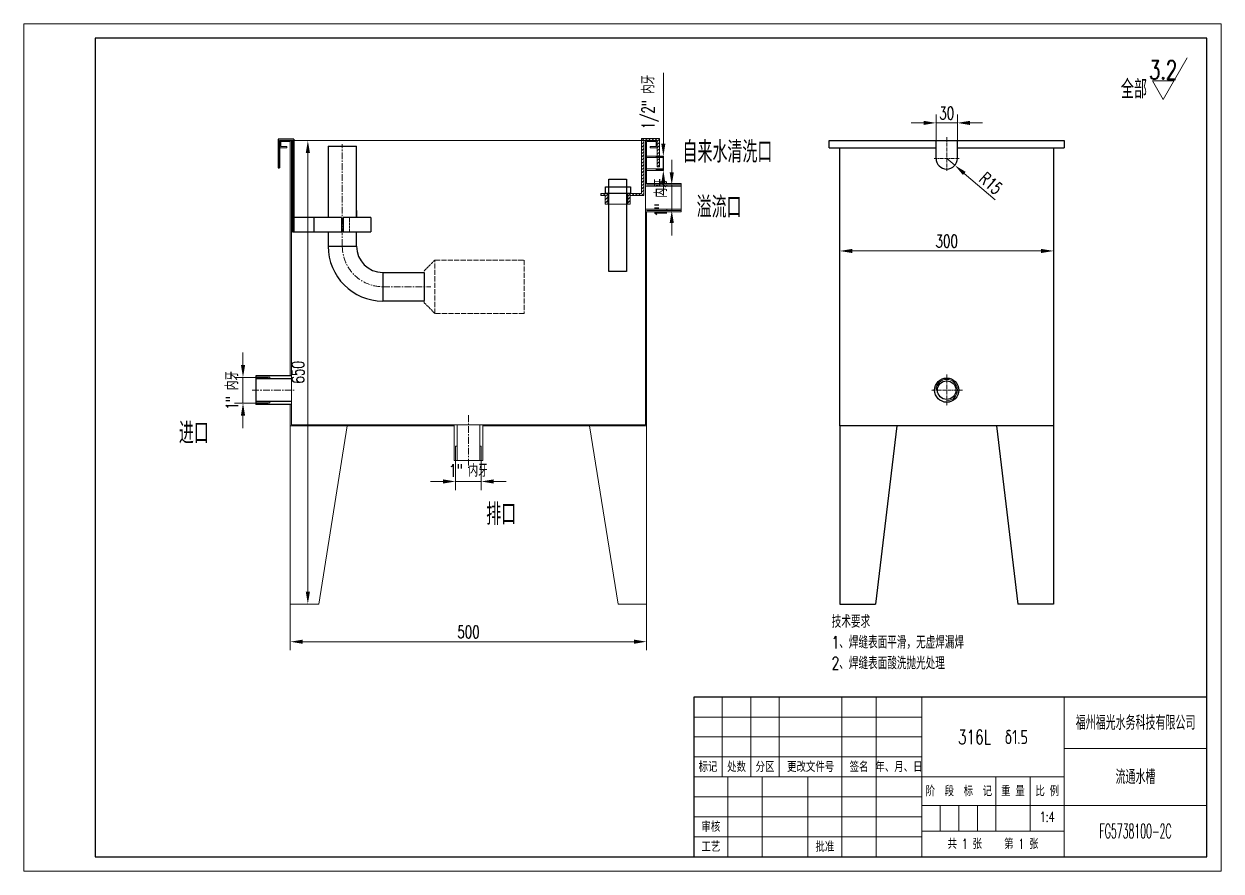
# Model space of a CAD drawing. Header units: millimetres. Extents: x 1001 to 6162, y -183 to 4066.
# Drawn here: x 2451 to 4131, y 2878 to 4066 of the extents above; entities that cross this region are included whole.
import ezdxf
from ezdxf.enums import TextEntityAlignment as Align

# ---------------------------------------------------------------- set-up
doc = ezdxf.new("R2010")
doc.units = ezdxf.units.MM
doc.header["$LTSCALE"] = 0.3
doc.linetypes.add('ACAD_ISO02W100', pattern=[15, 12, -3])
doc.linetypes.add('CENTER', pattern=[50.8, 31.75, -6.35, 6.35, -6.35])
for name, color, linetype, lineweight in [('1轮廓实线层', 7, 'Continuous', 70), ('2细线层', 4, 'Continuous', 35), ('5剖面线层', 2, 'Continuous', 35), ('中心线', 1, 'CENTER', 15), ('粗实线', 7, 'Continuous', 30), ('细实线', 3, 'Continuous', 15), ('虚线', 2, 'ACAD_ISO02W100', 15)]:
    doc.layers.add(name, color=color, linetype=linetype, lineweight=lineweight)
doc.styles.add('2', font='simplex.shx', dxfattribs={"width": 0.7, "height": 7, "bigfont": 'hztxt.shx'})
doc.styles.add('5', font='simplex.shx', dxfattribs={"width": 0.7, "height": 17.5, "bigfont": 'hztxt.shx'})
doc.styles.add('机械工程图样式', font='simplex.shx', dxfattribs={"width": 0.7, "height": 3.5, "bigfont": 'hztxt.shx'})
doc.dimstyles.new('机械工程图-5', dxfattribs={"dimtxt": 3.5, "dimasz": 17.5, "dimexe": 12, "dimexo": 0, "dimgap": 5, "dimtad": 1, "dimdec": 3, "dimdsep": 46, "dimtxsty": '5', "dimcen": 0, "dimclrd": 256, "dimclre": 256, "dimadec": 0, "dimazin": 2, "dimtfac": 1, "dimtdec": 3, "dimtmove": 0, "dimatfit": 3, "dimfxl": 1, "dimtolj": 1, "dimtzin": 0, "dimlwd": -1, "dimlwe": -1, "dimarcsym": 0})

# ---------------------------------------------------------------- blocks, each defined once
blk = doc.blocks.new('标题栏')
at = {"layer": '粗实线'}
blk.add_lwpolyline([(-180, 0), (0, 0), (0, 56), (-180, 56)], close=True, dxfattribs=at)
at = {"layer": '细实线'}
for p, q in [((-170, 56), (-170, 28)), ((-160, 56), (-160, 28)), ((-150, 56), (-150, 28)), ((-128, 56), (-128, 0)), ((-116, 56), (-116, 0)), ((-100, 56), (-100, 0)), ((-50, 56), (-50, 0)), ((-100, 49), (-180, 49)), ((-100, 42), (-180, 42)), ((0, 38), (-50, 38)), ((-100, 35), (-180, 35)), ((-50, 28), (-180, 28)), ((-168, 28), (-168, 0)), ((-156, 28), (-156, 0)), ((-140, 28), (-140, 0)), ((-74, 28), (-74, 9)), ((-62, 28), (-62, 9)), ((-100, 21), (-180, 21)), ((0, 18), (-100, 18)), ((-93.5, 18), (-93.5, 9)), ((-87, 18), (-87, 9)), ((-80.5, 18), (-80.5, 9)), ((-100, 14), (-180, 14)), ((-100, 9), (-50, 9)), ((-100, 7), (-180, 7))]:
    blk.add_line(p, q, dxfattribs=at)
at = {"layer": '细实线', "style": '机械工程图样式', "width": 0.7}
for s, p in [('标记', (-175, 31.5)), ('处数', (-165, 31.49)), ('更改文件号', (-139, 31.5)), ('签名', (-122, 31.5)), ('年、月、日', (-108, 31.5)), ('分区', (-155, 31.5)), ('阶  段  标  记', (-87, 23)), ('重 量', (-68, 23)), ('比 例', (-56, 23)), ('审核', (-174, 10.5)), ('工艺', (-174, 3.5)), ('批准', (-134, 3.5))]:
    blk.add_text(s, height=3.5, dxfattribs=at).set_placement(p, align=Align.MIDDLE_CENTER)
for tag, height, p in [('单位名称', 5, (-25, 47)), ('材料标记', 5, (-75, 42)), ('图样名称', 5, (-25, 28)), ('重量', 3.5, (-68, 14)), ('比例', 3.5, (-56, 14)), ('图样代号', 5, (-25, 9)), ('共张第张', 3.5, (-75, 4.51))]:
    blk.add_attdef(tag, text='', height=height, dxfattribs=at).set_placement(p, align=Align.MIDDLE_CENTER)
blk = doc.blocks.new('粗糙度')
at = {"layer": '细实线'}
for p, q in [((0, 0), (4.48, 7.75)), ((0, 0), (-2.02, 3.5)), ((-2.02, 3.5), (2.02, 3.5))]:
    blk.add_line(p, q, dxfattribs=at)
at = {"layer": '细实线', "style": '机械工程图样式', "width": 0.7}
blk.add_attdef('粗糙度', text='', height=3.5, dxfattribs=at).set_placement((-0.02, 5.51), align=Align.MIDDLE_CENTER)
blk = doc.blocks.new('*D365')
at = {"layer": 'Defpoints', "color": 0}
for p in [(3596.3, 3772.5), (3896.3, 3771.4), (3896.3, 3747.8)]:
    blk.add_point(p, dxfattribs=at)
at = {"layer": '细实线'}
for p, q in [((3596.3, 3772.5), (3596.3, 3735.8)), ((3896.3, 3771.4), (3896.3, 3735.8)), ((3613.8, 3747.8), (3878.8, 3747.8))]:
    blk.add_line(p, q, dxfattribs=at)
for points in [[(3613.8, 3750.7), (3613.8, 3744.9), (3596.3, 3747.8)], [(3878.8, 3744.9), (3878.8, 3750.7), (3896.3, 3747.8)]]:
    blk.add_solid(points, dxfattribs=at)
at = {"layer": '细实线', "color": 0, "insert": (3746.3, 3761.5), "char_height": 17.5, "attachment_point": 5, "style": '5'}
blk.add_mtext('\\A1;300', dxfattribs=at)
blk = doc.blocks.new('*D366')
at = {"layer": 'Defpoints', "color": 0}
for p in [(3746.3, 3877.6), (3757.7, 3867.9)]:
    blk.add_point(p, dxfattribs=at)
at = {"layer": '细实线'}
for p, q in [((3746.3, 3877.6), (3757.7, 3867.9)), ((3814.5, 3819.3), (3771, 3856.5))]:
    blk.add_line(p, q, dxfattribs=at)
blk.add_solid([(3772.9, 3858.7), (3769.1, 3854.3), (3757.7, 3867.9)], dxfattribs=at)
at = {"layer": '细实线', "color": 0, "insert": (3808.3, 3842.6), "char_height": 17.5, "attachment_point": 5, "rotation": 319.4678, "style": '5'}
blk.add_mtext('\\A1;R15', dxfattribs=at)
blk = doc.blocks.new('*D367')
at = {"layer": 'Defpoints', "color": 0}
for p in [(3761.3, 3927.4), (3731.3, 3902.6), (3761.3, 3902.6)]:
    blk.add_point(p, dxfattribs=at)
at = {"layer": '细实线'}
for p, q in [((3731.3, 3902.6), (3731.3, 3939.4)), ((3761.3, 3902.6), (3761.3, 3939.4)), ((3713.8, 3927.4), (3696.3, 3927.4)), ((3731.3, 3927.4), (3761.3, 3927.4)), ((3778.8, 3927.4), (3796.3, 3927.4))]:
    blk.add_line(p, q, dxfattribs=at)
for points in [[(3713.8, 3924.5), (3713.8, 3930.3), (3731.3, 3927.4)], [(3778.8, 3930.3), (3778.8, 3924.5), (3761.3, 3927.4)]]:
    blk.add_solid(points, dxfattribs=at)
at = {"layer": '细实线', "color": 0, "insert": (3746.3, 3941.1), "char_height": 17.5, "attachment_point": 5, "style": '5'}
blk.add_mtext('\\A1;30', dxfattribs=at)
blk = doc.blocks.new('G$C1CF26646')
at = {"layer": '中心线'}
for p, q in [((90, 94.5), (90, 237.5)), ((147, 37.5), (214.2, 37.5))]:
    blk.add_line(p, q, dxfattribs=at)
blk.add_arc((147, 94.5), 57, 180, 270, dxfattribs=at)
at = {"layer": '粗实线'}
for p, q in [((22, 244.5), (0, 244.5)), ((0, 244.5), (0, 204.5)), ((2, 242.5), (2, 204.5)), ((2, 242.5), (20, 242.5)), ((20, 242.5), (20, 114.5)), ((22, 244.5), (22, 114.5)), ((70, 234.5), (110, 234.5)), ((70, 234.5), (70, 134.5)), ((110, 134.5), (110, 234.5)), ((0, 204.5), (2, 204.5)), ((89, 134.5), (22, 134.5)), ((50, 134.5), (50, 114.5)), ((70, 144.5), (70, 134.5)), ((89, 134.5), (89, 114.5)), ((130, 134.5), (91, 134.5)), ((91, 134.5), (91, 114.5)), ((110, 144.5), (110, 134.5)), ((130, 134.5), (130, 114.5)), ((20, 114.5), (89, 114.5)), ((70, 114.5), (70, 94.5)), ((91, 114.5), (130, 114.5)), ((110, 94.5), (110, 114.5)), ((70, 94.5), (110, 94.5)), ((147, 57.5), (147, 17.5)), ((147, 57.5), (204.5, 57.5)), ((204.5, 57.5), (205, 57)), ((205, 57), (205, 18)), ((204.5, 17.5), (147, 17.5)), ((205, 18), (204.5, 17.5))]:
    blk.add_line(p, q, dxfattribs=at)
for radius in [77, 37]:
    blk.add_arc((147, 94.5), radius, 180, 270, dxfattribs=at)
at = {"layer": '虚线'}
for p, q in [((100, 114.5), (100, 134.5)), ((205, 60), (220, 75)), ((205, 15), (220, 0))]:
    blk.add_line(p, q, dxfattribs=at)
at = {"layer": '虚线', "ltscale": 2}
for p, q in [((220, 75), (345, 75)), ((220, 0), (220, 75)), ((345, 75), (345, 0)), ((205, 15), (205, 60)), ((345, 0), (220, 0))]:
    blk.add_line(p, q, dxfattribs=at)
blk = doc.blocks.new('*D377')
at = {"layer": 'Defpoints', "color": 0}
for p in [(2758.7, 3570.4), (2794, 3570.4), (2794, 3534.4)]:
    blk.add_point(p, dxfattribs=at)
at = {"layer": '细实线'}
for p, q in [((2758.7, 3587.9), (2758.7, 3605.4)), ((2794, 3570.4), (2746.7, 3570.4)), ((2758.7, 3534.4), (2758.7, 3570.4)), ((2794, 3534.4), (2746.7, 3534.4)), ((2758.7, 3516.9), (2758.7, 3499.4))]:
    blk.add_line(p, q, dxfattribs=at)
for points in [[(2755.8, 3587.9), (2761.7, 3587.9), (2758.7, 3570.4)], [(2761.7, 3516.9), (2755.8, 3516.9), (2758.7, 3534.4)]]:
    blk.add_solid(points, dxfattribs=at)
at = {"layer": '细实线', "color": 0, "insert": (2743.3, 3552.4), "char_height": 17.5, "attachment_point": 5, "rotation": 90, "style": '5'}
blk.add_mtext('\\A1;1" 内牙{}{{\\H0.7x;}{}}', dxfattribs=at)
blk = doc.blocks.new('*D378')
at = {"layer": 'Defpoints', "color": 0}
for p in [(3057, 3459.8), (3093, 3459.8), (3057, 3424.5)]:
    blk.add_point(p, dxfattribs=at)
at = {"layer": '细实线'}
for p, q in [((3057, 3459.8), (3057, 3412.5)), ((3093, 3459.8), (3093, 3412.5)), ((3039.5, 3424.5), (3022, 3424.5)), ((3093, 3424.5), (3057, 3424.5)), ((3110.5, 3424.5), (3128, 3424.5))]:
    blk.add_line(p, q, dxfattribs=at)
for points in [[(3039.5, 3421.6), (3039.5, 3427.4), (3057, 3424.5)], [(3110.5, 3427.4), (3110.5, 3421.6), (3093, 3424.5)]]:
    blk.add_solid(points, dxfattribs=at)
at = {"layer": '细实线', "color": 0, "lineweight": 0, "insert": (3075, 3439.9), "char_height": 17.5, "attachment_point": 5, "style": '5'}
blk.add_mtext('\\A1;1" 内牙{}{{\\H0.7x;}{}}', dxfattribs=at)
blk = doc.blocks.new('*D379')
at = {"layer": 'Defpoints', "color": 0}
for p in [(3325.1, 3840.6), (3325.1, 3804.6), (3360.4, 3804.6)]:
    blk.add_point(p, dxfattribs=at)
at = {"layer": '细实线'}
for p, q in [((3360.4, 3858.1), (3360.4, 3875.6)), ((3325.1, 3840.6), (3372.4, 3840.6)), ((3360.4, 3840.6), (3360.4, 3804.6)), ((3325.1, 3804.6), (3372.4, 3804.6)), ((3360.4, 3787.1), (3360.4, 3769.6))]:
    blk.add_line(p, q, dxfattribs=at)
for points in [[(3357.5, 3858.1), (3363.3, 3858.1), (3360.4, 3840.6)], [(3363.3, 3787.1), (3357.5, 3787.1), (3360.4, 3804.6)]]:
    blk.add_solid(points, dxfattribs=at)
at = {"layer": '细实线', "color": 0, "lineweight": 0, "insert": (3345, 3822.6), "char_height": 17.5, "attachment_point": 5, "rotation": 90, "style": '5'}
blk.add_mtext('\\A1;1" 内牙{}{{\\H0.7x;}{}}', dxfattribs=at)
blk = doc.blocks.new('*D380')
at = {"layer": 'Defpoints', "color": 0}
for p in [(2825.1, 3252.6), (3325.1, 3252.6), (3325.1, 3199.8)]:
    blk.add_point(p, dxfattribs=at)
at = {"layer": '细实线'}
for p, q in [((2825.1, 3252.6), (2825.1, 3187.8)), ((3325.1, 3252.6), (3325.1, 3187.8)), ((2842.6, 3199.8), (3307.6, 3199.8))]:
    blk.add_line(p, q, dxfattribs=at)
for points in [[(2842.6, 3202.7), (2842.6, 3196.9), (2825.1, 3199.8)], [(3307.6, 3196.9), (3307.6, 3202.7), (3325.1, 3199.8)]]:
    blk.add_solid(points, dxfattribs=at)
at = {"layer": '细实线', "color": 0, "lineweight": 0, "insert": (3075.1, 3213.5), "char_height": 17.5, "attachment_point": 5, "style": '5'}
blk.add_mtext('\\A1;500', dxfattribs=at)
blk = doc.blocks.new('*D381')
at = {"layer": 'Defpoints', "color": 0}
for p in [(2810.1, 3902.6), (2849.7, 3902.6), (2825.1, 3252.6)]:
    blk.add_point(p, dxfattribs=at)
at = {"layer": '细实线'}
for p, q in [((2810.1, 3902.6), (2861.7, 3902.6)), ((2849.7, 3270.1), (2849.7, 3885.1)), ((2825.1, 3252.6), (2861.7, 3252.6))]:
    blk.add_line(p, q, dxfattribs=at)
for points in [[(2852.7, 3885.1), (2846.8, 3885.1), (2849.7, 3902.6)], [(2846.8, 3270.1), (2852.7, 3270.1), (2849.7, 3252.6)]]:
    blk.add_solid(points, dxfattribs=at)
at = {"layer": '细实线', "color": 0, "lineweight": 0, "insert": (2836, 3577.6), "char_height": 17.5, "attachment_point": 5, "rotation": 90, "style": '5'}
blk.add_mtext('\\A1;650', dxfattribs=at)
blk = doc.blocks.new('*D389')
at = {"layer": 'Defpoints', "color": 0}
for p in [(3348.6, 3880.7), (3348.6, 3860.7), (3348.6, 3860.7)]:
    blk.add_point(p, dxfattribs=at)
at = {"layer": '细实线'}
for p, q in [((3348.6, 3898.2), (3348.6, 3997.5)), ((3348.6, 3880.7), (3336.6, 3880.7)), ((3348.6, 3880.7), (3348.6, 3860.7)), ((3348.6, 3860.7), (3336.6, 3860.7)), ((3348.6, 3843.2), (3348.6, 3825.7))]:
    blk.add_line(p, q, dxfattribs=at)
for points in [[(3345.7, 3898.2), (3351.5, 3898.2), (3348.6, 3880.7)], [(3351.5, 3843.2), (3345.7, 3843.2), (3348.6, 3860.7)]]:
    blk.add_solid(points, dxfattribs=at)
at = {"layer": '细实线', "color": 0, "lineweight": 0, "insert": (3330.2, 3956.6), "char_height": 17.5, "attachment_point": 5, "rotation": 90, "style": '5'}
blk.add_mtext('\\A1;1/2" 内牙{}{{\\H0.7x;}{}}', dxfattribs=at)

msp = doc.modelspace()

# ---------------------------------------------------------------- hatches: boundary and pattern name
at = {"layer": '5剖面线层', "lineweight": 0}
h = msp.add_hatch(dxfattribs=at)
h.set_pattern_fill('ANSI31', color=256, style=0)
h.set_pattern_definition([(45, (1017.3684, 2719.251), (-2.245064, 2.245064), [])])
h.paths.add_polyline_path([(3343.0792, 3905.6078), (3318.0792, 3905.6078), (3318.0792, 3828.6078), (3298.5792, 3828.6078), (3298.5792, 3813.6078), (3302.0792, 3813.6078), (3302.0792, 3825.6078), (3321.0792, 3825.6078), (3321.0792, 3902.6078), (3340.0792, 3902.6078), (3340.0792, 3865.6078), (3343.0792, 3865.6078)])
h.paths.add_polyline_path([(3298.5792, 3828.6078), (3297.0792, 3828.6078), (3297.0792, 3813.6078), (3298.5792, 3813.6078)])
h.paths.add_polyline_path([(3270.5792, 3828.6078), (3261.0792, 3828.6078), (3261.0792, 3825.6078), (3267.0792, 3825.6078), (3267.0792, 3813.6078), (3270.5792, 3813.6078)])
h.paths.add_polyline_path([(3272.0792, 3828.6078), (3270.5792, 3828.6078), (3270.5792, 3813.6078), (3272.0792, 3813.6078)])

# ---------------------------------------------------------------- linework, layer by layer
for points in [[(3272.0792, 3848.2741), (3297.0792, 3848.2741), (3297.0792, 3719.1013), (3272.0792, 3719.1013)], [(3267.238, 3837.9019), (3302.5361, 3837.9019), (3302.5361, 3828.6078), (3267.238, 3828.6078)]]:
    msp.add_lwpolyline(points, close=True)
at = {"layer": '1轮廓实线层', "lineweight": 0}
for p, q in [((3318.0792, 3828.6078), (3261.0792, 3828.6078)), ((3261.0792, 3828.6078), (3261.0792, 3825.6078)), ((3267.0792, 3825.6078), (3261.0792, 3825.6078)), ((3267.0792, 3825.6078), (3267.0792, 3813.6078)), ((3302.0792, 3813.6078), (3267.0792, 3813.6078)), ((3272.0792, 3828.6078), (3272.0792, 3813.6078)), ((3297.0792, 3828.6078), (3297.0792, 3813.6078)), ((3321.0792, 3825.6078), (3302.0792, 3825.6078)), ((3302.0792, 3825.6078), (3302.0792, 3813.6078))]:
    msp.add_line(p, q, dxfattribs=at)
at = {"layer": '2细线层', "lineweight": 0}
for p, q in [((3270.5792, 3828.6078), (3270.5792, 3813.6078)), ((3298.5792, 3828.6078), (3298.5792, 3813.6078))]:
    msp.add_line(p, q, dxfattribs=at)
at = {"layer": '中心线', "ltscale": 0.5}
for p, q in [((3746.3049, 3907.6078), (3746.3049, 3860.1078)), ((3728.8049, 3877.6078), (3763.8049, 3877.6078)), ((3746.3049, 3574.6078), (3746.3049, 3530.6078)), ((3768.3049, 3552.6078), (3724.3049, 3552.6078))]:
    msp.add_line(p, q, dxfattribs=at)
at = {"layer": '中心线'}
msp.add_line((2771.5792, 3552.6078), (2831.5792, 3552.6078), dxfattribs=at)
at = {"layer": '中心线', "lineweight": 0}
msp.add_line((3075.0792, 3517.4327), (3075.0792, 3443.4327), dxfattribs=at)
at = {"layer": '粗实线', "lineweight": 0}
for p, q in [((2810.0792, 3902.6078), (2810.0792, 3892.6078)), ((2810.0792, 3902.6078), (3340.0792, 3902.6078)), ((2811.5792, 3901.1078), (2811.5792, 3894.1078)), ((2825.0792, 3901.1078), (2811.5792, 3901.1078)), ((2825.0792, 3572.6078), (2825.0792, 3901.1078)), ((2826.5792, 3504.1078), (2826.5792, 3902.6078)), ((3318.0792, 3905.6078), (3318.0792, 3828.6078)), ((3318.0792, 3905.6078), (3343.0792, 3905.6078)), ((3321.0792, 3902.6078), (3321.0792, 3825.6078)), ((3340.0792, 3902.6078), (3321.0792, 3902.6078)), ((3323.5792, 3902.6078), (3323.5792, 3504.1078)), ((3323.5792, 3902.6078), (3323.5792, 3554.1078)), ((3325.0792, 3901.1078), (3325.0792, 3842.6078)), ((3325.0792, 3901.1078), (3338.5792, 3901.1078)), ((3338.5792, 3901.1078), (3338.5792, 3894.1078)), ((3340.0792, 3902.6078), (3340.0792, 3892.6078)), ((3340.0792, 3902.6078), (3340.0792, 3865.6078)), ((3343.0792, 3905.6078), (3343.0792, 3865.6078)), ((2810.0792, 3892.6078), (2820.0792, 3892.6078)), ((2811.5792, 3894.1078), (2820.0792, 3894.1078)), ((2820.0792, 3894.1078), (2820.0792, 3892.6078)), ((3338.5792, 3894.1078), (3330.0792, 3894.1078)), ((3330.0792, 3894.1078), (3330.0792, 3892.6078)), ((3340.0792, 3892.6078), (3330.0792, 3892.6078)), ((3323.5792, 3880.7482), (3348.5792, 3880.7482)), ((3323.5792, 3878.7482), (3348.5792, 3878.7482)), ((3338.5792, 3878.7482), (3338.5792, 3879.7482)), ((3343.0792, 3865.6078), (3340.0792, 3865.6078)), ((3348.5792, 3860.7482), (3348.5792, 3880.7482)), ((3323.5792, 3862.7482), (3348.5792, 3862.7482)), ((3323.5792, 3860.7482), (3348.5792, 3860.7482)), ((3338.5792, 3861.7482), (3338.5792, 3862.7482)), ((3323.5792, 3842.6078), (3373.5792, 3842.6078)), ((3323.5792, 3838.6078), (3373.5792, 3838.6078)), ((3353.5792, 3838.6078), (3353.5792, 3840.6078)), ((3373.5792, 3802.6078), (3373.5792, 3842.6078)), ((3323.5792, 3806.6078), (3373.5792, 3806.6078)), ((3323.5792, 3802.6078), (3373.5792, 3802.6078)), ((3325.0792, 3802.6078), (3325.0792, 3502.6078)), ((3353.5792, 3804.6078), (3353.5792, 3806.6078)), ((2796.5792, 3570.6078), (2796.5792, 3568.6078)), ((2796.5792, 3536.6078), (2796.5792, 3534.6078)), ((2825.0792, 3502.6078), (2825.0792, 3532.6078)), ((3055.0792, 3502.6078), (2825.0792, 3502.6078)), ((2825.0792, 3502.6078), (2825.0792, 3252.6078)), ((3323.5792, 3504.1078), (2826.5792, 3504.1078)), ((2905.0792, 3502.6078), (2865.0792, 3252.6078)), ((3055.0792, 3504.1078), (3055.0792, 3454.1078)), ((3059.0792, 3504.1078), (3059.0792, 3454.1078)), ((3091.0792, 3504.1078), (3091.0792, 3454.1078)), ((3095.0792, 3504.1078), (3095.0792, 3454.1078)), ((3325.0792, 3502.6078), (3095.0792, 3502.6078)), ((3245.0792, 3502.6078), (3285.0792, 3252.6078)), ((3325.0792, 3502.6078), (3325.0792, 3252.6078)), ((3057.0792, 3474.1078), (3059.0792, 3474.1078)), ((3091.0792, 3474.1078), (3093.0792, 3474.1078)), ((3055.0792, 3454.1078), (3095.0792, 3454.1078)), ((2825.0792, 3252.6078), (2865.0792, 3252.6078)), ((3325.0792, 3252.6078), (3285.0792, 3252.6078))]:
    msp.add_line(p, q, dxfattribs=at)
at = {"layer": '粗实线'}
for p, q in [((3581.3049, 3902.6078), (3911.3049, 3902.6078)), ((3581.3049, 3892.6078), (3581.3049, 3902.6078)), ((3731.3049, 3877.6078), (3731.3049, 3902.6078)), ((3731.3049, 3902.6078), (3761.3049, 3902.6078)), ((3761.3049, 3877.6078), (3761.3049, 3902.6078)), ((3911.3049, 3902.6078), (3911.3049, 3892.6078)), ((3581.3049, 3892.6078), (3731.3049, 3892.6078)), ((3596.3049, 3502.6078), (3596.3049, 3892.6078)), ((3761.3049, 3892.6078), (3911.3049, 3892.6078)), ((3896.3049, 3892.6078), (3896.3049, 3502.6078)), ((2826.5792, 3572.6078), (2776.5792, 3572.6078)), ((2776.5792, 3572.6078), (2776.5792, 3532.6078)), ((2826.5792, 3568.6078), (2776.5792, 3568.6078)), ((2826.5792, 3536.6078), (2776.5792, 3536.6078)), ((2826.5792, 3532.6078), (2776.5792, 3532.6078)), ((3896.3049, 3502.6078), (3596.3049, 3502.6078)), ((3596.3049, 3502.6078), (3596.3049, 3252.6078)), ((3676.3049, 3502.6078), (3646.3049, 3252.6078)), ((3816.3049, 3502.6078), (3846.3049, 3252.6078)), ((3896.3049, 3502.6078), (3896.3049, 3252.6078)), ((3596.3049, 3252.6078), (3646.3049, 3252.6078)), ((3896.3049, 3252.6078), (3846.3049, 3252.6078))]:
    msp.add_line(p, q, dxfattribs=at)
msp.add_lwpolyline([(2551.2935, 2898.1574), (4111.2935, 2898.1574), (4111.2935, 4046.1574), (2551.2935, 4046.1574)], close=True, dxfattribs=at)
for radius in [17, 13]:
    msp.add_circle((3746.3049, 3552.6078), radius, dxfattribs=at)
msp.add_arc((3746.3049, 3877.6078), 15, 180, 0, dxfattribs=at)
at = {"layer": '细实线', "lineweight": 0}
for p, q in [((3338.5792, 3879.7482), (3348.5792, 3879.7482)), ((3338.5792, 3861.7482), (3348.5792, 3861.7482)), ((3353.5792, 3840.6078), (3373.5792, 3840.6078)), ((3353.5792, 3804.6078), (3373.5792, 3804.6078)), ((3057.0792, 3474.1078), (3057.0792, 3454.1078)), ((3093.0792, 3474.1078), (3093.0792, 3454.1078))]:
    msp.add_line(p, q, dxfattribs=at)
at = {"layer": '细实线'}
for p, q in [((2796.5792, 3570.6078), (2776.5792, 3570.6078)), ((2796.5792, 3534.6078), (2776.5792, 3534.6078))]:
    msp.add_line(p, q, dxfattribs=at)
msp.add_lwpolyline([(2451.2935, 2878.1574), (4131.2935, 2878.1574), (4131.2935, 4066.1574), (2451.2935, 4066.1574)], close=True, dxfattribs=at)
msp.add_arc((3746.3049, 3552.6078), 15, 270, 180, dxfattribs=at)

# ---------------------------------------------------------------- block references
at = {"lineweight": 0}
msp.add_blockref('G$C1CF26646', (2808.0792, 3660.1078), dxfattribs=at)
at = {"layer": '细实线', "xscale": 7.5, "yscale": 7.5, "zscale": 7.5}
msp.add_blockref('粗糙度', (4050.148, 3960.3672), dxfattribs=at).add_auto_attribs({'粗糙度': '3.2'})
at = {"layer": '虚线'}
ref = msp.add_blockref('标题栏', (4111.2935, 2898.1574), dxfattribs=dict(at, xscale=4, yscale=4, zscale=4))
ref.add_attrib('材料标记', '316L  δ1.5', dxfattribs={"layer": '细实线', "height": 20, "style": '机械工程图样式', "width": 0.7}).set_placement((3811.2935, 3066.1574), align=Align.MIDDLE_CENTER)
ref.add_attrib('单位名称', '福州福光水务科技有限公司', dxfattribs={"layer": '细实线', "height": 20, "style": '机械工程图样式', "width": 0.7}).set_placement((4011.2935, 3086.1574), align=Align.MIDDLE_CENTER)
ref.add_attrib('图样名称', '流通水槽', dxfattribs={"layer": '细实线', "height": 20, "style": '机械工程图样式', "width": 0.7}).set_placement((4011.2935, 3010.1574), align=Align.MIDDLE_CENTER)
ref.add_attrib('图样代号', 'FG5738100-2C', dxfattribs={"layer": '细实线', "height": 20, "style": '机械工程图样式', "width": 0.48}).set_placement((4011.2935, 2934.1574), align=Align.MIDDLE_CENTER)
ref.add_attrib('比例', '1:4', dxfattribs={"layer": '细实线', "height": 14, "style": '机械工程图样式', "width": 0.7}).set_placement((3887.2935, 2954.1574), align=Align.MIDDLE_CENTER)
ref.add_attrib('共张第张', '共 1 张    第 1 张', dxfattribs={"layer": '细实线', "height": 14, "style": '机械工程图样式', "width": 0.7}).set_placement((3811.2935, 2916.1915), align=Align.MIDDLE_CENTER)

# ---------------------------------------------------------------- texts
at = {"layer": '细实线', "attachment_point": 1}
for s, insert, char_height, width, style in [('全部', (3990.6521, 3987.8357), 26.25, 110.408028, '2'), ('^I自来水清洗口', (3255.5382, 3901.7239), 30, 526.351431, '5'), ('溢流口', (3395.3482, 3824.2364), 30, 526.351431, '5'), ('进口', (2668.7366, 3507.401), 30, 526.351431, '5'), ('排口', (3099.9584, 3393.6078), 30, 526.351431, '5'), ('技术要求\\P1、焊缝表面平滑，无虚焊漏焊\\P2、焊缝表面酸洗抛光处理', (3584.942, 3236.8894), 17.5, 526.351431, '5')]:
    msp.add_mtext(s, dxfattribs=dict(at, insert=insert, char_height=char_height, width=width, style=style))

# ---------------------------------------------------------------- dimensions: what is measured, and where the dimension line sits
at = {"layer": '细实线', "lineweight": 0}
for base, p1, p2, text, picture, middle in [((3348.5736, 3860.7482), (3348.5792, 3880.7482), (3348.5736, 3860.7482), '1/2" 内牙{}{{\\H0.7x;}{}}', '*D389', (3348.5736, 3956.6048)), ((3360.3679, 3804.5744), (3325.0792, 3840.5744), (3325.0792, 3804.5744), '1" 内牙{}{{\\H0.7x;}{}}', '*D379', (3360.3679, 3822.5744))]:
    dim = msp.add_linear_dim(base=base, p1=p1, p2=p2, angle=90, text=text, dimstyle='机械工程图-5', override={"dimdec": 2}, dxfattribs=at)
    dim.commit()
    dim.dimension.update_dxf_attribs({"geometry": picture, "text_midpoint": middle, "dimtype": 160})
at = {"layer": '细实线'}
for base, p1, p2, picture, middle in [((3761.3049, 3927.3941), (3731.3049, 3902.6078), (3761.3049, 3902.6078), '*D367', (3746.3049, 3941.1441)), ((3896.3049, 3747.7737), (3596.3049, 3772.4922), (3896.3049, 3771.3749), '*D365', (3746.3049, 3761.5237))]:
    dim = msp.add_linear_dim(base=base, p1=p1, p2=p2, dimstyle='机械工程图-5', dxfattribs=at)
    dim.commit()
    dim.dimension.update_dxf_attribs({"geometry": picture, "text_midpoint": middle})
at = {"layer": '细实线', "lineweight": 0}
dim = msp.add_linear_dim(base=(2849.7411, 3902.6078), p1=(2825.0792, 3252.6078), p2=(2810.0792, 3902.6078), angle=90, dimstyle='机械工程图-5', override={"dimtxsty": '5'}, dxfattribs=at)
dim.commit()
dim.dimension.update_dxf_attribs({"geometry": '*D381', "text_midpoint": (2835.9911, 3577.6078)})
at = {"layer": '细实线'}
dim = msp.add_radius_dim(center=(3746.3049, 3877.6078), mpoint=(3757.7055, 3867.8597), dimstyle='机械工程图-5', dxfattribs=at)
dim.commit()
dim.dimension.update_dxf_attribs({"geometry": '*D366', "text_midpoint": (3808.3485, 3842.6484)})
dim = msp.add_linear_dim(base=(2758.7438, 3570.377), p1=(2794.0325, 3534.377), p2=(2794.0325, 3570.377), angle=270, text='1" 内牙{}{{\\H0.7x;}{}}', dimstyle='机械工程图-5', override={"dimdec": 2}, dxfattribs=at)
dim.commit()
dim.dimension.update_dxf_attribs({"geometry": '*D377', "text_midpoint": (2758.7438, 3552.377), "dimtype": 160})
at = {"layer": '细实线', "lineweight": 0}
dim = msp.add_linear_dim(base=(3057.0182, 3424.4801), p1=(3093.0182, 3459.7689), p2=(3057.0182, 3459.7689), text='1" 内牙{}{{\\H0.7x;}{}}', dimstyle='机械工程图-5', override={"dimdec": 2}, dxfattribs=at)
dim.commit()
dim.dimension.update_dxf_attribs({"geometry": '*D378', "text_midpoint": (3075.0182, 3424.4801), "dimtype": 160})
dim = msp.add_linear_dim(base=(3325.0792, 3199.7758), p1=(2825.0792, 3252.6078), p2=(3325.0792, 3252.6078), dimstyle='机械工程图-5', override={"dimtxsty": '5'}, dxfattribs=at)
dim.commit()
dim.dimension.update_dxf_attribs({"geometry": '*D380', "text_midpoint": (3075.0792, 3213.5258)})

doc.saveas('drawing.dxf')
